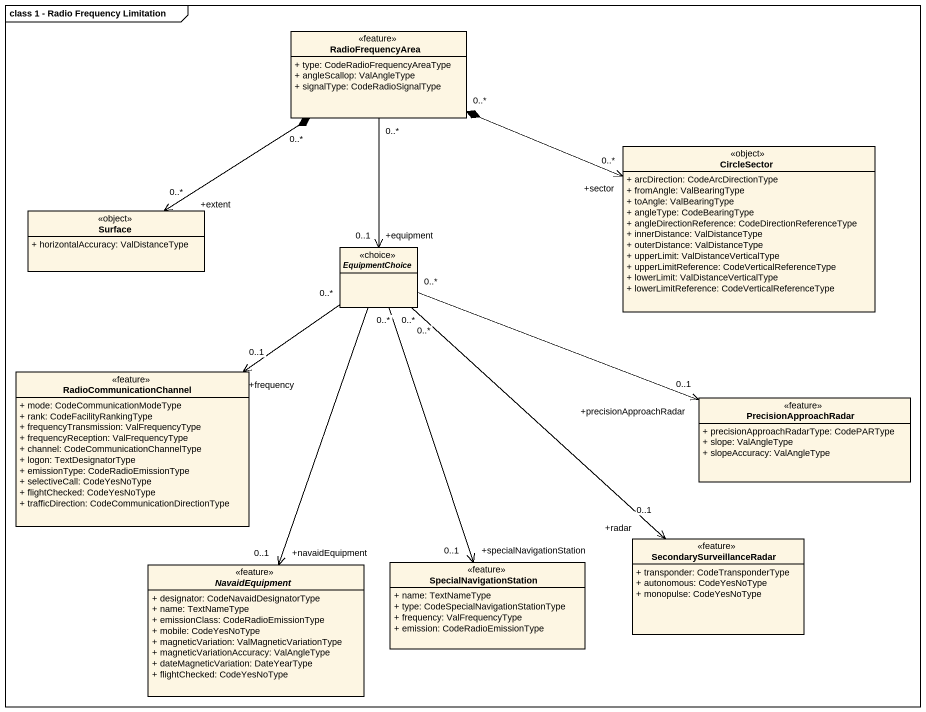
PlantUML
@startuml
mainframe class 1 - Radio Frequency Limitation
hide circle
hide empty members
skinparam classAttributeIconSize 0
class RadioFrequencyArea <<feature>> {
  + type: CodeRadioFrequencyAreaType
  + angleScallop: ValAngleType
  + signalType: CodeRadioSignalType
}
class CircleSector <<object>> {
  + arcDirection: CodeArcDirectionType
  + fromAngle: ValBearingType
  + toAngle: ValBearingType
  + angleType: CodeBearingType
  + angleDirectionReference: CodeDirectionReferenceType
  + innerDistance: ValDistanceType
  + outerDistance: ValDistanceType
  + upperLimit: ValDistanceVerticalType
  + upperLimitReference: CodeVerticalReferenceType
  + lowerLimit: ValDistanceVerticalType
  + lowerLimitReference: CodeVerticalReferenceType
}
class Surface <<object>> {
  + horizontalAccuracy: ValDistanceType
}
abstract class EquipmentChoice <<choice>>
class RadioCommunicationChannel <<feature>> {
  + mode: CodeCommunicationModeType
  + rank: CodeFacilityRankingType
  + frequencyTransmission: ValFrequencyType
  + frequencyReception: ValFrequencyType
  + channel: CodeCommunicationChannelType
  + logon: TextDesignatorType
  + emissionType: CodeRadioEmissionType
  + selectiveCall: CodeYesNoType
  + flightChecked: CodeYesNoType
  + trafficDirection: CodeCommunicationDirectionType
}
class PrecisionApproachRadar <<feature>> {
  + precisionApproachRadarType: CodePARType
  + slope: ValAngleType
  + slopeAccuracy: ValAngleType
}
abstract class NavaidEquipment <<feature>> {
  + designator: CodeNavaidDesignatorType
  + name: TextNameType
  + emissionClass: CodeRadioEmissionType
  + mobile: CodeYesNoType
  + magneticVariation: ValMagneticVariationType
  + magneticVariationAccuracy: ValAngleType
  + dateMagneticVariation: DateYearType
  + flightChecked: CodeYesNoType
}
class SpecialNavigationStation <<feature>> {
  + name: TextNameType
  + type: CodeSpecialNavigationStationType
  + frequency: ValFrequencyType
  + emission: CodeRadioEmissionType
}
class SecondarySurveillanceRadar <<feature>> {
  + transponder: CodeTransponderType
  + autonomous: CodeYesNoType
  + monopulse: CodeYesNoType
}
RadioFrequencyArea "0..*" *-right-> "+sector\n0..*" CircleSector
RadioFrequencyArea "0..*" --> "+equipment\n0..1" EquipmentChoice
Surface "+extent\n0..*" <-up-* "0..*" RadioFrequencyArea
EquipmentChoice "0..*" -right-> "+precisionApproachRadar\n0..1" PrecisionApproachRadar
EquipmentChoice "0..*" --> "+specialNavigationStation\n0..1" SpecialNavigationStation
EquipmentChoice "0..*" --> "+radar\n0..1" SecondarySurveillanceRadar
RadioCommunicationChannel "+frequency\n0..1" <-up- "0..*" EquipmentChoice
NavaidEquipment "+navaidEquipment\n0..1" <-up- "0..*" EquipmentChoice
@enduml
